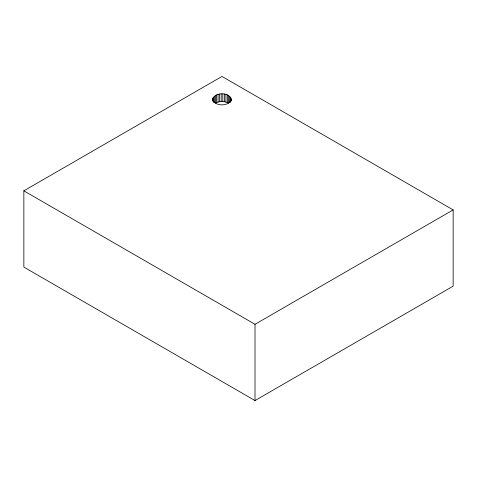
<?xml version="1.0" encoding="UTF-8"?>
<svg xmlns="http://www.w3.org/2000/svg" width="477" height="477" viewBox="0 0 477 477"><rect width="100%" height="100%" fill="white"/><g stroke="black" fill="none" stroke-linecap="round" stroke-linejoin="round"><path stroke-width="0.72" d="M231.291 100.236C230.629 91.96 215.443 91.769 212.682 98.852C214.018 106.675 228.519 106.747 231.291 99.788M23.85 190.836L221.99 76.439L453.15 209.904L453.15 286.164L255.01 400.561L23.85 267.096L23.85 190.836L255.01 324.294L453.15 209.904M228.59 95.507L228.59 103.133C224.554 101.017 219.426 101.017 215.383 103.133L215.383 95.507M255.01 324.294L255.01 400.561M231.011 97.922L231.011 101.392M230.457 97.04L230.457 102.585M229.64 96.229L229.64 102.466M227.344 94.905L227.344 102.531M225.937 94.434L225.937 102.06M224.405 94.112L224.405 101.738M222.801 93.945L222.801 101.577M221.173 93.945L221.173 101.571M219.569 94.112L219.569 101.738M218.043 94.434L218.043 102.06M216.63 94.905L216.63 102.531M214.34 96.229L214.34 102.466M213.523 97.04L213.523 102.585M212.969 97.922L212.969 100.695M212.682 98.852L212.682 101.178"/></g></svg>
